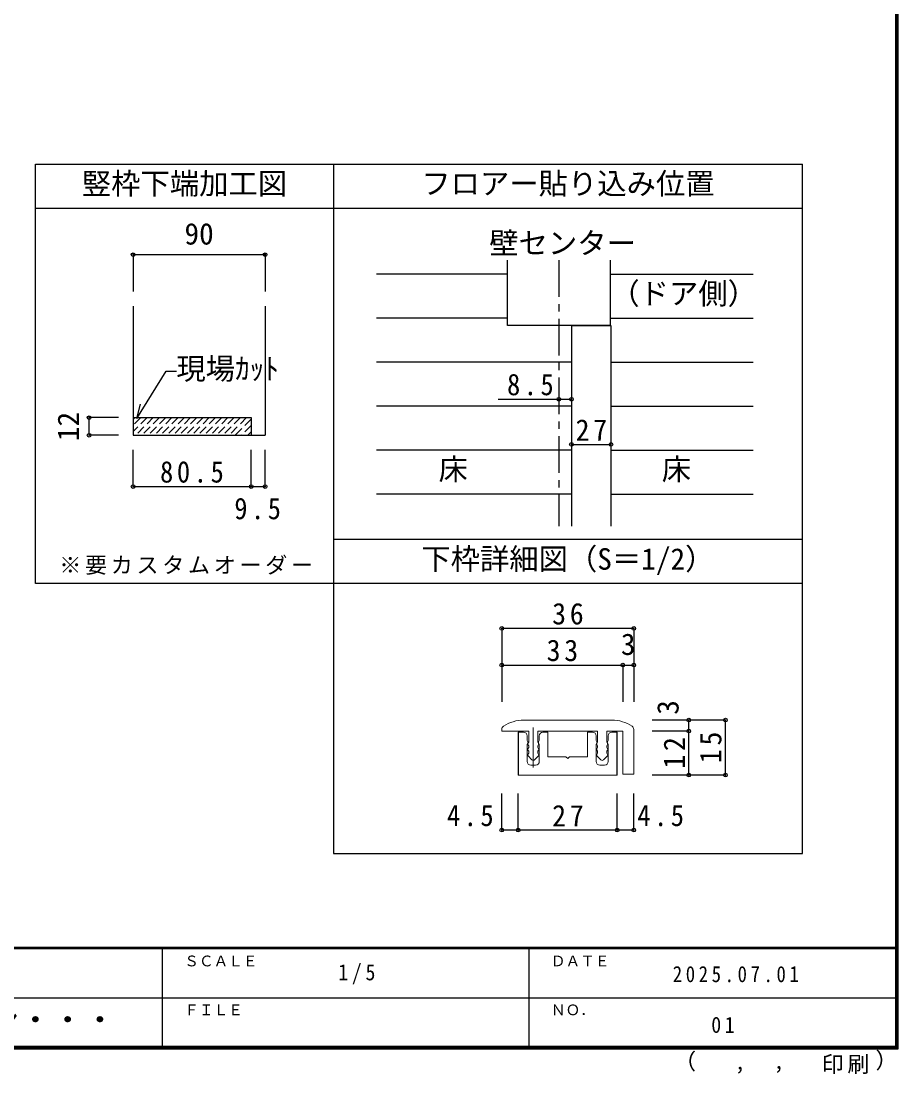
# Model space of a CAD drawing. Units: millimetres, scale not verified, with parts at other scales. Extents: x -973 to 977, y -718 to 696.
# Drawn here: x 379 to 977, y -718 to 0 of the extents above; entities that cross this region are included whole.
import ezdxf
from ezdxf.enums import TextEntityAlignment as Align

# ---------------------------------------------------------------- set-up
doc = ezdxf.new("R2010")
doc.units = ezdxf.units.MM
doc.header["$LTSCALE"] = 5
doc.header["$PDMODE"] = 32
doc.header["$PDSIZE"] = 2.5
doc.linetypes.add('CHAIN1', pattern=[8, 5, -1, 1, -1])
doc.linetypes.add('DASHED1', pattern=[1.8, 1.2, -0.6])
for name, color, linetype in [('0-1_通り芯', 4, 'CHAIN1'), ('0-3_仕上げ', 7, 'Continuous'), ('0-4_枠', 3, 'Continuous'), ('0-A_文字', 7, 'Continuous'), ('0-B_寸法', 4, 'Continuous'), ('0-C_ハッチ', 4, 'DASHED1'), ('1-B_寸法', 7, 'Continuous'), ('F-1_枠', 6, 'Continuous'), ('F-A_文字', 7, 'Continuous')]:
    doc.layers.add(name, color=color, linetype=linetype)
doc.layers.add('1-7_金物', color=7, linetype='Continuous', lineweight=18)
doc.styles.add('ＭＳ ゴシック', font='')
doc.styles.get('ＭＳ ゴシック').set_extended_font_data('MS Gothic')

msp = doc.modelspace()

# ---------------------------------------------------------------- linework, layer by layer
at = {"layer": '0-1_通り芯'}
msp.add_line((745.475, -163.082), (745.475, -344.305), dxfattribs=at)
at = {"layer": '0-3_仕上げ'}
msp.add_line((710.475, -207.523), (710.475, -163.082), dxfattribs=at)
at = {"layer": '0-3_仕上げ', "color": 4}
for p, q in [((710.475, -172.523), (620.975, -172.523)), ((780.475, -172.523), (877.947, -172.523)), ((710.475, -202.523), (620.975, -202.523)), ((780.475, -202.523), (877.947, -202.523)), ((753.975, -232.523), (620.975, -232.523)), ((780.975, -232.523), (877.947, -232.523)), ((753.975, -262.523), (620.975, -262.523)), ((780.975, -262.523), (877.947, -262.523)), ((753.975, -292.523), (620.975, -292.523)), ((780.975, -292.523), (877.947, -292.523)), ((753.975, -322.523), (620.975, -322.523)), ((780.975, -322.523), (877.947, -322.523))]:
    msp.add_line(p, q, dxfattribs=at)
at = {"layer": '0-3_仕上げ'}
msp.add_lwpolyline([(780.475, -163.082), (780.475, -207.523), (710.475, -207.523)], dxfattribs=at)
at = {"layer": '0-4_枠'}
for p, q in [((388.608, -383.448), (388.608, -97.5)), ((455.124, -194.266), (455.124, -282.372)), ((545.124, -194.266), (545.124, -282.372)), ((455.124, -270.372), (535.624, -270.372)), ((535.624, -270.372), (535.624, -282.372)), ((455.124, -282.372), (545.124, -282.372))]:
    msp.add_line(p, q, dxfattribs=at)
at = {"layer": '0-4_枠', "color": 4}
for p, q in [((455.124, -159.266), (455.124, -184.266)), ((455.124, -159.266), (545.124, -159.266)), ((545.124, -159.266), (545.124, -184.266))]:
    msp.add_line(p, q, dxfattribs=at)
at = {"layer": '0-4_枠', "color": 7}
msp.add_line((753.975, -207.523), (753.975, -344.305), dxfattribs=at)
msp.add_lwpolyline([(753.975, -207.523), (780.975, -207.523), (780.975, -344.305)], dxfattribs=at)
for p in [(455.124, -159.266), (545.124, -159.266)]:
    msp.add_point(p, dxfattribs=at)
at = {"layer": '0-A_文字', "color": 3}
for p, q in [((911.639, -567.5), (911.639, -97.5)), ((388.608, -127.5), (591.639, -127.5)), ((591.639, -127.5), (911.639, -127.5)), ((911.639, -383.448), (591.639, -383.448)), ((591.639, -567.5), (911.639, -567.5))]:
    msp.add_line(p, q, dxfattribs=at)
at = {"layer": '0-A_文字'}
for p, q in [((457.635, -270.872), (477.64, -238.693)), ((477.64, -238.693), (484.605, -238.693)), ((457.635, -270.872), (460.223, -261.213))]:
    msp.add_line(p, q, dxfattribs=at)
at = {"layer": '0-A_文字', "color": 3}
for points in [[(388.608, -97.5), (591.639, -97.5), (911.639, -97.5)], [(591.639, -97.5), (591.639, -383.448), (388.608, -383.448)], [(911.639, -353.448), (591.639, -353.448), (591.639, -567.5)]]:
    msp.add_lwpolyline(points, dxfattribs=at)
at = {"layer": '0-B_寸法'}
for p, q in [((704.041, -257.826), (753.975, -257.826)), ((425.124, -282.372), (425.124, -270.372)), ((445.124, -270.372), (425.124, -270.372)), ((445.124, -282.372), (425.124, -282.372)), ((455.124, -317.372), (455.124, -292.372)), ((535.624, -317.372), (535.624, -292.372)), ((545.124, -317.372), (545.124, -292.372)), ((753.975, -288.655), (780.975, -288.655)), ((455.124, -317.372), (535.624, -317.372)), ((535.624, -317.372), (545.124, -317.372))]:
    msp.add_line(p, q, dxfattribs=at)
at = {"layer": '0-B_寸法', "color": 7}
for p in [(745.475, -257.826), (753.975, -257.826), (425.124, -270.372), (425.124, -282.372), (753.975, -288.655), (780.975, -288.655), (455.124, -317.372), (535.624, -317.372), (545.124, -317.372)]:
    msp.add_point(p, dxfattribs=at)
at = {"layer": '0-C_ハッチ'}
for p, q in [((464.615, -270.372), (455.124, -279.863)), ((456.13, -270.372), (455.124, -271.378)), ((460.372, -270.372), (455.124, -275.621)), ((468.858, -270.372), (456.858, -282.372)), ((473.1, -270.372), (461.1, -282.372)), ((477.343, -270.372), (465.343, -282.372)), ((481.586, -270.372), (469.586, -282.372)), ((485.828, -270.372), (473.828, -282.372)), ((490.071, -270.372), (478.071, -282.372)), ((494.314, -270.372), (482.314, -282.372)), ((498.556, -270.372), (486.556, -282.372)), ((502.799, -270.372), (490.799, -282.372)), ((507.041, -270.372), (495.041, -282.372)), ((511.284, -270.372), (499.284, -282.372)), ((515.527, -270.372), (503.527, -282.372)), ((519.769, -270.372), (507.769, -282.372)), ((524.012, -270.372), (512.012, -282.372)), ((528.255, -270.372), (516.255, -282.372)), ((532.497, -270.372), (520.497, -282.372)), ((535.624, -271.488), (524.74, -282.372)), ((535.624, -275.731), (528.983, -282.372)), ((535.624, -279.974), (533.225, -282.372))]:
    msp.add_line(p, q, dxfattribs=at)
at = {"layer": '1-7_金物'}
for p, q in [((721.475, -476.584), (781.475, -476.584)), ((706.475, -482.875), (706.475, -484.084)), ((706.475, -484.084), (724.85, -484.084)), ((717.725, -514.084), (717.725, -484.834)), ((721.35, -484.834), (717.725, -484.834)), ((717.975, -514.084), (717.975, -484.834)), ((723.85, -490.459), (723.85, -487.334)), ((724.85, -484.084), (724.85, -491.584)), ((731.1, -484.084), (771.85, -484.084)), ((731.1, -484.084), (731.1, -491.584)), ((732.1, -490.459), (732.1, -487.334)), ((734.6, -484.834), (737.975, -484.834)), ((737.975, -484.834), (737.975, -501.584)), ((764.975, -484.834), (764.975, -501.584)), ((768.35, -484.834), (764.975, -484.834)), ((770.85, -490.459), (770.85, -487.334)), ((771.85, -484.084), (771.85, -491.584)), ((778.1, -484.084), (788.975, -484.084)), ((778.1, -484.084), (778.1, -491.584)), ((779.1, -490.459), (779.1, -487.334)), ((781.6, -484.834), (785.225, -484.834)), ((784.975, -484.834), (784.975, -514.084)), ((785.225, -484.834), (785.225, -514.084)), ((788.975, -484.084), (788.975, -513.334)), ((796.475, -482.875), (796.475, -513.334)), ((723.85, -490.459), (724.369, -491.323)), ((723.85, -492.959), (724.369, -492.094)), ((723.85, -504.834), (723.85, -492.959)), ((724.332, -492.448), (724.85, -491.584)), ((724.332, -493.219), (724.85, -494.084)), ((724.85, -494.084), (724.85, -495.334)), ((731.619, -492.448), (731.1, -491.584)), ((731.619, -493.219), (731.1, -494.084)), ((731.1, -494.084), (731.1, -495.334)), ((732.1, -490.459), (731.582, -491.323)), ((732.1, -492.959), (731.582, -492.094)), ((732.1, -504.834), (732.1, -492.959)), ((770.85, -490.459), (771.369, -491.323)), ((770.85, -492.959), (771.369, -492.094)), ((770.85, -504.834), (770.85, -492.959)), ((771.332, -492.448), (771.85, -491.584)), ((771.332, -493.219), (771.85, -494.084)), ((771.85, -494.084), (771.85, -495.334)), ((778.619, -492.448), (778.1, -491.584)), ((778.619, -493.219), (778.1, -494.084)), ((778.1, -494.084), (778.1, -495.334)), ((779.1, -490.459), (778.582, -491.323)), ((779.1, -492.959), (778.582, -492.094)), ((779.1, -504.834), (779.1, -492.959)), ((724.332, -496.198), (724.85, -495.334)), ((724.332, -496.969), (724.85, -497.834)), ((724.332, -499.948), (724.85, -499.084)), ((727.059, -503.683), (724.425, -500.844)), ((724.85, -497.834), (724.85, -499.084)), ((731.525, -500.844), (728.892, -503.683)), ((731.619, -496.198), (731.1, -495.334)), ((731.619, -496.969), (731.1, -497.834)), ((731.1, -497.834), (731.1, -499.084)), ((731.619, -499.948), (731.1, -499.084)), ((750.225, -501.584), (737.975, -501.584)), ((751.475, -502.834), (750.225, -501.584)), ((751.475, -502.834), (752.725, -501.584)), ((764.975, -501.584), (752.725, -501.584)), ((771.332, -496.198), (771.85, -495.334)), ((771.332, -496.969), (771.85, -497.834)), ((771.332, -499.948), (771.85, -499.084)), ((774.059, -503.683), (771.425, -500.844)), ((771.85, -497.834), (771.85, -499.084)), ((778.525, -500.844), (775.892, -503.683)), ((778.619, -496.198), (778.1, -495.334)), ((778.619, -496.969), (778.1, -497.834)), ((778.1, -497.834), (778.1, -499.084)), ((778.619, -499.948), (778.1, -499.084)), ((729.6, -507.334), (726.35, -507.334)), ((773.35, -507.334), (776.6, -507.334)), ((785.225, -514.084), (717.725, -514.084)), ((788.975, -513.334), (796.475, -513.334))]:
    msp.add_line(p, q, dxfattribs=at)
at = {"layer": '1-7_金物', "color": 4}
msp.add_line((727.975, -481.584), (727.975, -508.937), dxfattribs=at)
at = {"layer": '1-7_金物'}
for centre, radius, start, end in [((708.975, -482.875), 2.5, 123.74899, 180), ((721.475, -501.584), 25, 90, 123.74899), ((781.475, -501.584), 25, 56.25101, 90), ((793.975, -482.875), 2.5, 0, 56.25101), ((721.35, -487.334), 2.5, 0, 90), ((734.6, -487.334), 2.5, 90, 180), ((768.35, -487.334), 2.5, 0, 90), ((781.6, -487.334), 2.5, 90, 180), ((724.975, -492.834), 0.75, 149.05366, 210.94634), ((723.725, -491.709), 0.75, 329.05368, 30.94635), ((732.225, -491.709), 0.75, 149.05365, 210.94632), ((730.975, -492.834), 0.75, 329.05366, 30.94634), ((771.975, -492.834), 0.75, 149.05366, 210.94634), ((770.725, -491.709), 0.75, 329.05368, 30.94635), ((779.225, -491.709), 0.75, 149.05365, 210.94632), ((777.975, -492.834), 0.75, 329.05366, 30.94634), ((724.975, -496.584), 0.75, 149.05366, 210.94634), ((724.975, -500.334), 0.75, 149.05366, 222.83826), ((730.975, -500.334), 0.75, 317.16174, 30.94634), ((730.975, -496.584), 0.75, 329.05366, 30.94634), ((771.975, -496.584), 0.75, 149.05366, 210.94634), ((771.975, -500.334), 0.75, 149.05366, 222.83826), ((777.975, -500.334), 0.75, 317.16174, 30.94634), ((777.975, -496.584), 0.75, 329.05366, 30.94634), ((726.35, -504.834), 2.5, 180, 270), ((727.975, -502.834), 1.25, 222.83826, 317.16174), ((729.6, -504.834), 2.5, 270, 0), ((773.35, -504.834), 2.5, 180, 270), ((774.975, -502.834), 1.25, 222.83826, 317.16174), ((776.6, -504.834), 2.5, 270, 0)]:
    msp.add_arc(centre, radius, start, end, dxfattribs=at)
at = {"layer": '1-B_寸法', "color": 4}
for p, q in [((706.475, -414.084), (706.475, -464.084)), ((796.475, -414.084), (706.475, -414.084)), ((796.475, -414.084), (796.475, -464.084)), ((706.475, -439.084), (788.975, -439.084)), ((788.975, -439.084), (788.975, -464.084)), ((788.975, -439.084), (796.475, -439.084)), ((858.975, -476.584), (808.975, -476.584)), ((833.975, -484.084), (833.975, -476.584)), ((858.975, -514.084), (858.975, -476.584)), ((833.975, -484.084), (808.975, -484.084)), ((833.975, -514.084), (833.975, -484.084)), ((858.975, -514.084), (808.975, -514.084)), ((706.475, -551.584), (706.475, -526.584)), ((717.725, -551.584), (717.725, -526.584)), ((785.225, -551.584), (785.225, -526.584)), ((796.475, -551.584), (796.475, -526.584)), ((717.725, -551.584), (706.475, -551.584)), ((785.225, -551.584), (717.725, -551.584)), ((796.475, -551.584), (785.225, -551.584))]:
    msp.add_line(p, q, dxfattribs=at)
at = {"layer": '1-B_寸法'}
for p in [(706.475, -414.084), (796.475, -414.084), (706.475, -439.084), (788.975, -439.084), (796.475, -439.084), (833.975, -476.584), (858.975, -476.584), (833.975, -484.084), (833.975, -514.084), (858.975, -514.084), (706.475, -551.584), (717.725, -551.584), (785.225, -551.584), (796.475, -551.584)]:
    msp.add_point(p, dxfattribs=at)
at = {"layer": 'F-1_枠'}
for p, q in [((974.986, 695.833), (974.986, -700.833)), ((975.82, 695.833), (975.82, -700.833)), ((976.653, 695.833), (976.653, -700.833)), ((976.653, -631.667), (-973.347, -631.667)), ((976.653, -632.5), (-973.347, -632.5)), ((474.986, -632.5), (474.986, -699.167)), ((724.986, -632.5), (724.986, -699.167)), ((1.653, -665.833), (974.986, -665.834)), ((976.653, -699.167), (-973.347, -699.167)), ((976.653, -700), (-973.347, -700)), ((976.653, -700.833), (-973.347, -700.833))]:
    msp.add_line(p, q, dxfattribs=at)

# ---------------------------------------------------------------- texts
at = {"layer": '0-4_枠', "color": 7, "style": 'ＭＳ ゴシック'}
for s, p in [('竪枠下端加工図', (420.124, -122.5)), ('90', (490.124, -156.766))]:
    msp.add_text(s, height=14.66, dxfattribs=at).set_placement(p, align=Align.BOTTOM_LEFT)
at = {"layer": '0-4_枠', "color": 7, "insert": (404.758, -377.598), "char_height": 11, "attachment_point": 7, "style": 'ＭＳ ゴシック'}
msp.add_mtext('\\T1.17;※要カスタムオーダー', dxfattribs=at)
at = {"layer": '0-A_文字', "style": 'ＭＳ ゴシック'}
for s, p in [('フロアー貼り込み位置', (651.639, -122.5)), ('壁センター', (697.975, -163.082)), ('（ドア側）', (780.518, -197.43)), ('現場ｶｯﾄ', (484.605, -248.693)), ('床', (663.38, -317.188)), ('床', (815.57, -317.188)), ('下枠詳細図（S＝1/2）', (651.639, -378.448))]:
    msp.add_text(s, height=14.66, dxfattribs=at).set_placement(p, align=Align.BOTTOM_LEFT)
at = {"layer": '0-B_寸法', "color": 7, "style": 'ＭＳ ゴシック'}
msp.add_text('12', height=14.66, rotation=90, dxfattribs=at).set_placement((422.624, -286.372), align=Align.BOTTOM_LEFT)
at = {"layer": '0-B_寸法', "color": 7, "char_height": 14.66, "attachment_point": 7, "style": 'ＭＳ ゴシック'}
for s, insert in [('\\T1.27;\\W0.9;8.5', (710.122, -255.326)), ('\\T1.27;\\W0.95;27', (756.85, -286.155)), ('\\T1.28;\\W0.9;80.5', (473.499, -314.872)), ('\\T1.27;\\W0.9;9.5', (524.124, -339.872))]:
    msp.add_mtext(s, dxfattribs=dict(at, insert=insert))
at = {"layer": '1-B_寸法', "style": 'ＭＳ ゴシック'}
msp.add_text('3', height=14.66, dxfattribs=at).set_placement((787.725, -436.584), align=Align.BOTTOM_LEFT)
msp.add_text('3', height=14.66, rotation=90, dxfattribs=at).set_placement((831.475, -472.951), align=Align.BOTTOM_LEFT)
at = {"layer": '1-B_寸法', "char_height": 14.66, "attachment_point": 7, "style": 'ＭＳ ゴシック'}
for s, insert in [('\\T1.27;\\W0.95;36', (740.85, -411.584)), ('\\T1.27;\\W0.95;33', (737.1, -436.584)), ('\\T1.27;\\W0.9;4.5', (669.154, -549.084)), ('\\T1.27;\\W0.95;27', (740.85, -549.084)), ('\\T1.27;\\W0.9;4.5', (798.958, -549.084))]:
    msp.add_mtext(s, dxfattribs=dict(at, insert=insert))
at = {"layer": '1-B_寸法', "char_height": 14.66, "attachment_point": 7, "rotation": 90, "style": 'ＭＳ ゴシック'}
for s, insert in [('\\T1.27;\\W0.95;15', (856.475, -505.959)), ('\\T1.27;\\W0.95;12', (831.475, -509.709))]:
    msp.add_mtext(s, dxfattribs=dict(at, insert=insert))
at = {"layer": 'F-A_文字', "style": 'ＭＳ ゴシック'}
for s, height, p in [('ＳＣＡＬＥ', 7.331, (489.986, -646.667)), ('ＤＡＴＥ', 7.331, (739.986, -646.667)), ('ＦＩＬＥ', 7.331, (489.986, -680)), ('ＮＯ．', 7.331, (739.986, -680.001)), ('（', 11, (823.992, -718.052)), ('）', 11, (961.387, -717.355)), (',', 11, (865.199, -718.052)), (',', 11, (891.686, -717.588))]:
    msp.add_text(s, height=height, dxfattribs=at).set_placement(p, align=Align.BOTTOM_LEFT)
at = {"layer": 'F-A_文字', "style": 'ＭＳ ゴシック', "width": 1.1}
msp.add_text('ウッドワン・・・', height=14.66, dxfattribs=at).set_placement((267.486, -692.5), align=Align.BOTTOM_LEFT)
at = {"layer": 'F-A_文字', "char_height": 11, "attachment_point": 7, "style": 'ＭＳ ゴシック'}
for s, insert in [('\\T1.38;\\W0.9;1/5', (594.986, -656.667)), ('\\T1.39;\\W0.85;2025.07.01', (823.111, -655.417)), ('\\T1.36;\\W0.9;01', (849.361, -690.001)), ('\\T1.17;印刷', (924.678, -717.82))]:
    msp.add_mtext(s, dxfattribs=dict(at, insert=insert))

doc.saveas('drawing.dxf')
